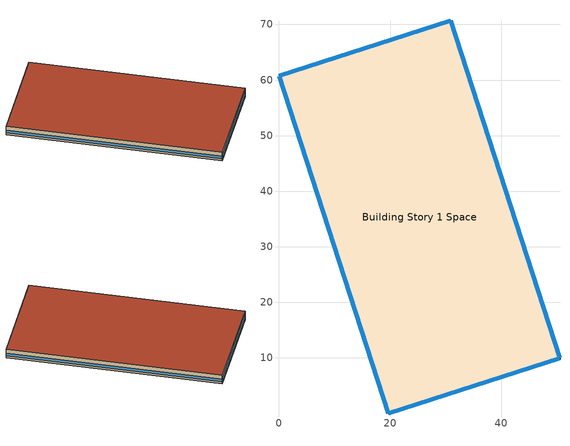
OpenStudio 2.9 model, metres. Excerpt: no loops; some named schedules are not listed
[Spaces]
Building Story 1 Space
 floor ground: 19.71,0 0,60.72 30.89,70.68 50.6,9.95 z0
 wall outside: 0,60.72 19.71,0 50.6,9.95 30.89,70.68 0,60.72 z0:3
 window: 0.01,60.7 19.7,0.02 / 30.87,70.67 0.02,60.73 / 50.59,9.98 30.9,70.65 / 19.73,0.01 50.57,9.94 z0.76:1.66
 roof outside: 50.6,9.95 30.89,70.68 0,60.72 19.71,0 z3
[Site]
Buffalo Niagara Intl Ap_NY_USA: Latitude {deg}=42.818; Longitude {deg}=-78.8506; Time Zone {hr}=-5; Elevation {m}=215; Terrain=City
[Site:WaterMainsTemperature]
Calculation Method=Correlation; Annual Average Outdoor Air Temperature {C}=8.96667; Maximum Difference In Monthly Average Outdoor Air Temperatures {deltaC}=26.2
[SizingPeriod:DesignDay] Barometric Pressure {Pa}=98769; Sky Clearness=0; Rain Indicator=0; Snow Indicator=0; Day of Month=21; Daylight Saving Time Indicator=0; Humidity Indicating Type=Wetbulb; Dry-Bulb Temperature Range Modifier Type=DefaultMultipliers
Name | Maximum Dry-Bulb Temperature {C} | Daily Dry-Bulb Temperature Range {deltaC} | Humidity Indicating Conditions at Maximum Dry-Bulb | Wind Speed {m/s} | Wind Direction {deg} | Month | Day Type | Solar Model Indicator | ASHRAE Taub | ASHRAE Taud
Buffalo Niagara Intl Ap Ann Clg .4% Condns DB=>MWB 1 | 30.3 | 9.3 | 21.8 | 5.7 | 240 | 7 | SummerDesignDay | ASHRAETau | 0.462 | 2.001
Buffalo Niagara Intl Ap Ann Clg .4% Condns WB=>MDB 1 | 27.8 | 9.3 | 23.8 | 5.7 | 240 | 7 | SummerDesignDay | ASHRAETau | 0.462 | 2.001
Buffalo Niagara Intl Ap Ann Htg 99.6% Condns DB 1 | -16.3 | 0 | -16.3 | 5.1 | 270 | 1 | WinterDesignDay | ASHRAEClearSky
[ClimateZones]
Climate Zone Institution Name 1=ASHRAE; Climate Zone Document Name 1=ANSI/ASHRAE Standard 169; Climate Zone Document Year 1=2006; Climate Zone Value 1=6A
[Site:GroundTemperature:BuildingSurface]
20.26, 20.16, 20.19, 20.28, 20.39, 22.7, 23.12, 23.23, 23.27, 20.97, 20.62, 20.41
[Building]
Restaurant 1: Nominal Floor to Floor Height {m}=3; Default Construction Set=Res 90.1-2013 - FullSrvRest - ASHRAE 169-2013-6A; Standards Number of Stories=1; Standards Number of Above Ground Stories=1; Standards Building Type=FullServiceRestaurant
[DefaultConstructionSet]
Res 90.1-2013 - FullSrvRest - ASHRAE 169-2013-6A: Default Exterior Surface Constructions=Default Surface Constructions 1; Default Interior Surface Constructions=Default Surface Constructions 2; Default Ground Contact Surface Constructions=Default Surface Constructions 3; Default Exterior SubSurface Constructions=Default Sub Surface Constructions 1; Default Interior SubSurface Constructions=Default Sub Surface Constructions 2; Interior Partition Construction=Typical Interior Partition
[DefaultSurfaceConstructions]
Name | Floor Construction | Wall Construction | Roof Ceiling Construction
Default Surface Constructions 1 | Typical Insulated Exterior Mass Floor R-19.61 | Typical Insulated Steel Framed Exterior Wall R-20.41 | Typical Wood Joist Attic Floor R-47.62
Default Surface Constructions 2 | Typical Interior Floor | Typical Interior Wall | Typical Interior Ceiling
Default Surface Constructions 3 | Typical Insulated Carpeted 8in Slab Floor | Typical Insulated Basement Mass Wall
[Construction]
Typical Insulated Exterior Mass Floor R-19.61: Typical Insulation R-17.04, 4 in. Normalweight Concrete Floor, Typical Carpet Pad
Typical Insulated Steel Framed Exterior Wall R-20.41: 25mm Stucco, 5/8 in. Gypsum Board, Typical Insulation R-18.23, 5/8 in. Gypsum Board
Typical Wood Joist Attic Floor R-47.62: 5/8 in. Gypsum Board, Typical Insulation R-45.98
Typical Interior Floor: 100mm Normalweight concrete floor, CP02 CARPET PAD
Typical Interior Wall: G01 13mm gypsum board, G01 13mm gypsum board
Typical Interior Ceiling: CP02 CARPET PAD, 100mm Normalweight concrete floor
Typical Insulated Carpeted 8in Slab Floor: 8 in. Normalweight Concrete Floor, Typical Carpet Pad
Typical Insulated Basement Mass Wall: 8 in. Concrete Block Basement Wall
U 0.48 SHGC 0.40 Dbl Ref-D Clr 6mm/13mm: REF D CLEAR 6MM, AIR 13MM, CLEAR 6MM
Typical Insulated Metal Door R-2.0: F08 Metal surface, Typical Insulation R-1.15
U 0.44 SHGC 0.26 Dbl Ref-B-H Clr 6mm/13mm Air: REF B CLEAR HI 6MM, AIR 13MM, CLEAR 6MM
Typical Overhead Door R-2.0: Typical Insulation R-1.15 1
Window_U_0.50_SHGC_0.40_Skylight_Frame_Width_0.430_in: Glass_2052_LayerAvg, Gap_1_W_0_0038, Glass_2027F_LayerAvg
Typical Interior Window: Clear 3mm
Typical Interior Door; Typical Interior Partition: G05 25mm wood
InteriorFurnishings 1: Std Wood 6inch 1
InteriorFurnishings 2: Std Wood 6inch 2
[Material:NoMass] Roughness=Smooth; Thermal Absorptance=0.9; Solar Absorptance=0.7
Name | Thermal Resistance {m2-K/W} | Visible Absorptance
Typical Insulation R-17.04 | 3.00072 | 0.7
Typical Carpet Pad; CP02 CARPET PAD | 0.21648 | 0.8
Typical Insulation R-18.23 | 3.21036 | 0.7
Typical Insulation R-45.98 | 8.09839 | 0.7
Typical Insulation R-1.15 | 0.202509 | 0.7
Typical Insulation R-1.15 1 | 0.202527 | 0.7
[Material]
Name | Roughness | Thickness {m} | Conductivity {W/m-K} | Density {kg/m3} | Specific Heat {J/kg-K} | Thermal Absorptance | Solar Absorptance | Visible Absorptance
4 in. Normalweight Concrete Floor | MediumRough | 0.1016 | 2.31 | 2322 | 832 | 0.9 | 0.7 | 0.7
25mm Stucco | Smooth | 0.0254 | 0.72 | 1856 | 840 | 0.9 | 0.7 | 0.7
5/8 in. Gypsum Board | MediumSmooth | 0.0159 | 0.16 | 800 | 1090 | 0.9 | 0.7 | 0.7
100mm Normalweight concrete floor | MediumRough | 0.1016 | 2.31045 | 2322 | 832.557 |  | 0 | 0
G01 13mm gypsum board | Smooth | 0.0127 | 0.160031 | 800.001 | 1090.73 | 0.9 | 0.7 | 0.5
8 in. Normalweight Concrete Floor | MediumRough | 0.2032 | 2.31 | 2322 | 832 | 0.9 | 0.7 | 0.7
8 in. Concrete Block Basement Wall | MediumRough | 0.2032 | 1.326 | 1842 | 912 | 0.9 | 0.7 | 0.7
F08 Metal surface | Smooth | 0.0008 | 45.28 | 7824 | 500 | 0.9 | 0.7 | 0.7
G05 25mm wood | MediumSmooth | 0.0254 | 0.15 | 608 | 1630 | 0.9 | 0.5 | 0.5
Std Wood 6inch 1; Std Wood 6inch 2 | MediumSmooth | 0.15 | 0.12 | 540 | 1210 | 0.9 | 0.7 | 0.7
[DefaultSubSurfaceConstructions]
Name | Fixed Window Construction | Operable Window Construction | Door Construction | Glass Door Construction | Overhead Door Construction | Skylight Construction | Tubular Daylight Dome Construction | Tubular Daylight Diffuser Construction
Default Sub Surface Constructions 1 | U 0.48 SHGC 0.40 Dbl Ref-D Clr 6mm/13mm | U 0.48 SHGC 0.40 Dbl Ref-D Clr 6mm/13mm | Typical Insulated Metal Door R-2.0 | U 0.44 SHGC 0.26 Dbl Ref-B-H Clr 6mm/13mm Air | Typical Overhead Door R-2.0 | Window_U_0.50_SHGC_0.40_Skylight_Frame_Width_0.430_in | Typical Interior Window | Typical Interior Window
Default Sub Surface Constructions 2 | Typical Interior Window | Typical Interior Window | Typical Interior Door
[WindowMaterial:Glazing] Optical Data Type=SpectralAverage; Infrared Transmittance at Normal Incidence=0; Dirt Correction Factor for Solar and Visible Transmittance=1; Solar Diffusing=No
Name | Thickness {m} | Solar Transmittance at Normal Incidence | Front Side Solar Reflectance at Normal Incidence | Back Side Solar Reflectance at Normal Incidence | Visible Transmittance at Normal Incidence | Front Side Visible Reflectance at Normal Incidence | Back Side Visible Reflectance at Normal Incidence | Front Side Infrared Hemispherical Emissivity | Back Side Infrared Hemispherical Emissivity | Conductivity {W/m-K}
REF D CLEAR 6MM | 0.006 | 0.429 | 0.308 | 0.379 | 0.334 | 0.453 | 0.505 | 0.84 | 0.82 | 0.9
CLEAR 6MM | 0.006 | 0.775 | 0.071 | 0.071 | 0.881 | 0.08 | 0.08 | 0.84 | 0.84 | 0.9
REF B CLEAR HI 6MM | 0.006 | 0.24 | 0.16 | 0.32 | 0.3 | 0.16 | 0.29 | 0.84 | 0.6 | 0.9
Glass_2052_LayerAvg | 0.00837 | 0.507767 | 0.054228 | 0.0544931 | 0.586833 | 0.05805 | 0.058397 | 0.84 | 0.84 | 1
Glass_2027F_LayerAvg | 0.004 | 0.369744 | 0.470069 | 0.340935 | 0.765222 | 0.0546 | 0.073741 | 0.03675 | 0.84 | 1
Clear 3mm | 0.003 | 0.837 | 0.075 | 0.075 | 0.898 | 0.081 | 0.081 | 0.84 | 0.84 | 0.9
[WindowMaterial:Gas] Gas Type=Air
Name | Thickness {m}
AIR 13MM | 0.0127
Gap_1_W_0_0038 | 0.0038
[People:Definition] Number of People Calculation Method=People/Area; Fraction Radiant=0.3; Enable ASHRAE 55 Comfort Warnings=Yes; Mean Radiant Temperature Calculation Type=ZoneAveraged; Thermal Comfort Model Type 1=Fanger
Name | People per Space Floor Area {person/m2}
FullServiceRestaurant Dining People Definition | 0.753474
FullServiceRestaurant Kitchen People Definition | 0.0538196
[Lights:Definition] Design Level Calculation Method=Watts/Area; Fraction Radiant=0.7; Fraction Visible=0.2; Return Air Fraction=0
Name | Watts per Space Floor Area {W/m2}
FullServiceRestaurant Dining Lights Definition | 9.57988
FullServiceRestaurant Kitchen Lights Definition | 13.0243
[ElectricEquipment:Definition] Design Level Calculation Method=Watts/Area; Fraction Latent=0.25; Fraction Radiant=0.3
Name | Watts per Space Floor Area {W/m2} | Fraction Lost
FullServiceRestaurant Dining Elec Equip Definition | 64.9279 | 0
FullServiceRestaurant Kitchen Elec Equip Definition | 403.97 | 0.2
[DesignSpecification:OutdoorAir]
Blended OA: Outdoor Air Method=Sum; Outdoor Air Flow per Person {m3/s-person}=0; Outdoor Air Flow per Floor Area {m3/s-m2}=0.00290581; Outdoor Air Flow Rate {m3/s}=0; Outdoor Air Flow Air Changes per Hour {1/hr}=0
[DefaultScheduleSet]
Story Ground Blended Space Type Schedule Set
[GasEquipment:Definition]
FullServiceRestaurant Kitchen Gas Equip Definition: Design Level Calculation Method=Watts/Area; Watts per Space Floor Area {W/m2}=649.246; Fraction Latent=0.1; Fraction Radiant=0.2; Fraction Lost=0.7
[SpaceInfiltration:DesignFlowRate] Space or SpaceType=Story Ground Blended Space Type; Schedule=Always On Discrete; Design Flow Rate Calculation Method=Flow/ExteriorArea; Constant Term Coefficient=0; Temperature Term Coefficient=0; Velocity Term Coefficient=0.224; Velocity Squared Term Coefficient=0
Name | Flow per Exterior Surface Area {m3/s-m2}
FullServiceRestaurant Dining A  - Story Ground Infiltration; FullServiceRestaurant Dining C  - Story Ground Infiltration | 1.88514e-05
FullServiceRestaurant Dining A end_a - Story Ground Infiltration; FullServiceRestaurant Dining C end_a - Story Ground Infiltration; FullServiceRestaurant Kitchen A end_b - Story Ground Infiltration; FullServiceRestaurant Kitchen C end_b - Story Ground Infiltration | 6.04044e-06
FullServiceRestaurant Dining B end_a - Story Ground Infiltration; FullServiceRestaurant Kitchen B end_b - Story Ground Infiltration | 2.4036e-05
FullServiceRestaurant Kitchen A  - Story Ground Infiltration; FullServiceRestaurant Kitchen C  - Story Ground Infiltration | 5.18463e-06
[Exterior:Lights:Definition]
Name | Design Level {W}
Parking Areas and Drives Def (W/ft^2) | 0.1
Building Facades Def (W/ft^2) | 0.15
Main Entries Def (W/ft) | 30
Other Doors Def (W/ft) | 20
[Exterior:Lights] Control Option=AstronomicalClock
Name | Exterior Lights Definition | Schedule | Multiplier
Parking Areas and Drives | Parking Areas and Drives Def (W/ft^2) | Schedule Ruleset 2 | 90367.65
Building Facades | Building Facades Def (W/ft^2) | Schedule Ruleset 1 | 5975.01
Main Entries | Main Entries Def (W/ft) | Schedule Ruleset 2 | 17.8504
Other Doors | Other Doors Def (W/ft) | Schedule Ruleset 2 | 26.7756
[EnergyManagementSystem:Sensor] Output Variable or Output Meter Index Key=Environment
Name | Output Variable or Output Meter
Mains_Water_Temp_Sen | Site Mains Water Temperature
OAT | Site Outdoor Air Drybulb Temperature
[EnergyManagementSystem:Actuator] Actuated Component Control Type=Schedule Value
Name | Actuated Component | Actuated Component Type
Mains_Water_Temp_Act | Mains Water Temperature | Schedule:Constant
BuildingStory1ThermalZonePSZACHtgSch0 | RestaurantSitDown HTGSETP_SCH_NO_OPTIMUM | Schedule:Year
BuildingStory1ThermalZonePSZACClgSch0 | RestaurantSitDown CLGSETP_SCH_NO_OPTIMUM | Schedule:Year
[EnergyManagementSystem:Program]
Mains_Water_Prg: SET Mains_Water_Temp_Act = Mains_Water_Temp_Sen
BuildingStory1ThermalZonePSZACOptimumStartProg0: IF DaylightSavings==0 && DayOfWeek>1 && Hour==5 && OAT<23.9 && OAT>1.7; SET BuildingStory1ThermalZonePSZACClgSch0 = 29.4; SET BuildingStory1ThermalZonePSZACHtgSch0 = 15.6; ELSEIF DaylightSavings==0 && DayOfWeek==1 && Hour==7 && OAT<23.9 && OAT>1.7; SET BuildingStory1ThermalZonePSZACClgSch0 = 29.4; SET BuildingStory1ThermalZonePSZACHtgSch0 = 15.6; ELSEIF DaylightSavings==1 && DayOfWeek>1 && Hour==4 && OAT<23.9 && OAT>1.7; SET BuildingStory1ThermalZonePSZACClgSch0 = 29.4; SET BuildingStory1ThermalZonePSZACHtgSch0 = 15.6; ELSEIF DaylightSavings==1 && DayOfWeek==1 && Hour==6 && OAT<23.9 && OAT>1.7; SET BuildingStory1ThermalZonePSZACClgSch0 = 29.4; SET BuildingStory1ThermalZonePSZACHtgSch0 = 15.6; ELSE; SET BuildingStory1ThermalZonePSZACClgSch0 = NULL; SET BuildingStory1ThermalZonePSZACHtgSch0 = NULL; ENDIF
[EnergyManagementSystem:ProgramCallingManager]
Mains_Water_Prg_Mgr: BeginTimestepBeforePredictor; Mains_Water_Prg
BuildingStory1ThermalZonePSZACOptimumStartCallingManager0: BeginTimestepBeforePredictor; BuildingStory1ThermalZonePSZACOptimumStartProg0
[ThermostatSetpoint:DualSetpoint]
Story Ground Blended Space Type Thermostat: Heating Setpoint Temperature Schedule=RestaurantSitDown HTGSETP_SCH_NO_OPTIMUM; Cooling Setpoint Temperature Schedule=RestaurantSitDown CLGSETP_SCH_NO_OPTIMUM
[InternalMass:Definition] Design Level Calculation Method=SurfaceArea/Area; Surface Area per Space Floor Area=2
Name | Construction
Internal Mass Definition 2 | InteriorFurnishings 1
Internal Mass Definition 3 | InteriorFurnishings 2
[InternalMass]
Name | Internal Mass Definition | Space or SpaceType | Multiplier
FullServiceRestaurant Kitchen C end_b - Story Ground Mass; FullServiceRestaurant Dining A end_a - Story Ground Mass; FullServiceRestaurant Kitchen A end_b - Story Ground Mass; FullServiceRestaurant Dining C end_a - Story Ground Mass | Internal Mass Definition 2 | Story Ground Blended Space Type | 0.0100838
FullServiceRestaurant Kitchen B end_b - Story Ground Mass; FullServiceRestaurant Dining B end_a - Story Ground Mass | Internal Mass Definition 2 | Story Ground Blended Space Type | 0.0802505
FullServiceRestaurant Dining B  - Story Ground Mass | Internal Mass Definition 2 | Story Ground Blended Space Type | 0.500901
FullServiceRestaurant Kitchen B  - Story Ground Mass | Internal Mass Definition 2 | Story Ground Blended Space Type | 0.137761
FullServiceRestaurant Kitchen A  - Story Ground Mass; FullServiceRestaurant Kitchen C  - Story Ground Mass | Internal Mass Definition 2 | Story Ground Blended Space Type | 0.0173103
FullServiceRestaurant Dining A  - Story Ground Mass; FullServiceRestaurant Dining C  - Story Ground Mass | Internal Mass Definition 2 | Story Ground Blended Space Type | 0.0629403
Building Story 1 Space Mass | Internal Mass Definition 3 | Building Story 1 Space | 1
[People] Space or SpaceType=Story Ground Blended Space Type; Number of People Schedule=RestaurantSitDown BLDG_OCC_SCH; Activity Level Schedule=RestaurantSitDown ACTIVITY_SCH; Work Efficiency Schedule=Work Efficiency Schedule; Clothing Insulation Schedule=Clothing Schedule; Air Velocity Schedule=Air Velocity Schedule
Name | People Definition | Multiplier
FullServiceRestaurant Dining People 1 | FullServiceRestaurant Dining People Definition | 0.7272
FullServiceRestaurant Kitchen People 1 | FullServiceRestaurant Kitchen People Definition | 0.2728
[Lights] Space or SpaceType=Story Ground Blended Space Type; Fraction Replaceable=1
Name | Lights Definition | Schedule | Multiplier
FullServiceRestaurant Dining Lights 1 | FullServiceRestaurant Dining Lights Definition | RestaurantSitDown BLDG_LIGHT_DINING_SCH_2013 | 0.7272
FullServiceRestaurant Kitchen Lights 1 | FullServiceRestaurant Kitchen Lights Definition | RestaurantSitDown BLDG_LIGHT_KITCHEN_SCH_2010_2013 | 0.2728
[ElectricEquipment] Space or SpaceType=Story Ground Blended Space Type; Schedule=RestaurantSitDown BLDG_EQUIP_SCH
Name | Electric Equipment Definition | Multiplier
FullServiceRestaurant Dining Elec Equip 1 | FullServiceRestaurant Dining Elec Equip Definition | 0.7272
FullServiceRestaurant Kitchen Elec Equip 1 | FullServiceRestaurant Kitchen Elec Equip Definition | 0.2728
[GasEquipment]
FullServiceRestaurant Kitchen Gas Equip 1: Gas Equipment Definition=FullServiceRestaurant Kitchen Gas Equip Definition; Space or SpaceType=Story Ground Blended Space Type; Schedule=RestaurantSitDown Rest_GAS_EQUIP_SCH; Multiplier=0.2728
[SpaceType]
Story Ground Blended Space Type: Default Schedule Set=Story Ground Blended Space Type Schedule Set; Design Specification Outdoor Air Object=Blended OA; Standards Building Type=FullServiceRestaurant; Standards Space Type=Dining
[Space]
Building Story 1 Space: Space Type=Story Ground Blended Space Type; Building Story=Building Story 1; Thermal Zone=Building Story 1 ThermalZone
[BuildingStory]
Building Story 1
[ThermalZone]
Building Story 1 ThermalZone: Primary Daylighting Control=Building Story 1 Space Daylt Sensor 1; Fraction of Zone Controlled by Primary Daylighting Control=0.149; Secondary Daylighting Control=Building Story 1 Space Daylt Sensor 2; Fraction of Zone Controlled by Secondary Daylighting Control=0.333; Thermostat=Story Ground Blended Space Type Thermostat; Use Ideal Air Loads=No
[Daylighting:Control] Space=Building Story 1 Space; Position Z-Coordinate {m}=0.762; Illuminance Setpoint {lux}=300; Lighting Control Type=Stepped; Minimum Input Power Fraction for Continuous Dimming Control=0.3; Minimum Light Output Fraction for Continuous Dimming Control=0.2; Number of Stepped Control Steps=3; Probability Lighting will be Reset When Needed in Manual Stepped Control=1; Maximum Allowable Discomfort Glare Index=22
Name | Position X-Coordinate {m} | Position Y-Coordinate {m}
Building Story 1 Space Daylt Sensor 1 | 34.8155 | 6.02135
Building Story 1 Space Daylt Sensor 2 | 34.4737 | 7.08214
[AvailabilityManager:NightCycle]
Availability Manager Night Cycle 1: Applicability Schedule=Always On Discrete; Control Type=CycleOnAny; Thermostat Tolerance {deltaC}=1; Cycling Run Time {s}=1800
[Schedule:Ruleset]
Name | Default Day Schedule | Summer Design Day Schedule | Winter Design Day Schedule
Clothing Schedule | Clothing Schedule Default Winter Clothes
Air Velocity Schedule | Air Velocity Schedule Default
Work Efficiency Schedule | Work Efficiency Schedule Default
RestaurantSitDown BLDG_OCC_SCH | RestaurantSitDown BLDG_OCC_SCH Default | RestaurantSitDown BLDG_OCC_SCH Summer Design Day | RestaurantSitDown BLDG_OCC_SCH Winter Design Day
RestaurantSitDown ACTIVITY_SCH | RestaurantSitDown ACTIVITY_SCH Default | RestaurantSitDown ACTIVITY_SCH Summer Design Day | RestaurantSitDown ACTIVITY_SCH Winter Design Day
RestaurantSitDown BLDG_LIGHT_DINING_SCH_2013 | RestaurantSitDown BLDG_LIGHT_DINING_SCH_2013 Default | RestaurantSitDown BLDG_LIGHT_DINING_SCH_2013 Summer Design Day | RestaurantSitDown BLDG_LIGHT_DINING_SCH_2013 Winter Design Day
RestaurantSitDown BLDG_EQUIP_SCH | RestaurantSitDown BLDG_EQUIP_SCH Default | RestaurantSitDown BLDG_EQUIP_SCH Summer Design Day | RestaurantSitDown BLDG_EQUIP_SCH Winter Design Day
RestaurantSitDown BLDG_LIGHT_KITCHEN_SCH_2010_2013 | RestaurantSitDown BLDG_LIGHT_KITCHEN_SCH_2010_2013 Default | RestaurantSitDown BLDG_LIGHT_KITCHEN_SCH_2010_2013 Summer Design Day | RestaurantSitDown BLDG_LIGHT_KITCHEN_SCH_2010_2013 Winter Design Day
RestaurantSitDown Rest_GAS_EQUIP_SCH | RestaurantSitDown Rest_GAS_EQUIP_SCH Default | RestaurantSitDown Rest_GAS_EQUIP_SCH Summer Design Day | RestaurantSitDown Rest_GAS_EQUIP_SCH Winter Design Day
Schedule Ruleset 1 | Schedule Day 15
Schedule Ruleset 2 | Schedule Day 16
RestaurantSitDown HTGSETP_SCH_NO_OPTIMUM | RestaurantSitDown HTGSETP_SCH_NO_OPTIMUM Default | RestaurantSitDown HTGSETP_SCH_NO_OPTIMUM Summer Design Day | RestaurantSitDown HTGSETP_SCH_NO_OPTIMUM Winter Design Day
RestaurantSitDown CLGSETP_SCH_NO_OPTIMUM | RestaurantSitDown CLGSETP_SCH_NO_OPTIMUM Default | RestaurantSitDown CLGSETP_SCH_NO_OPTIMUM Summer Design Day | RestaurantSitDown CLGSETP_SCH_NO_OPTIMUM Winter Design Day
[Schedule:Day]
Clothing Schedule Default Winter Clothes; RestaurantSitDown BLDG_OCC_SCH Summer Design Day; RestaurantSitDown BLDG_LIGHT_DINING_SCH_2013 Summer Design Day; RestaurantSitDown BLDG_LIGHT_KITCHEN_SCH_2010_2013 Summer Design Day: 24, 0, 1
Air Velocity Schedule Default: 24, 0, 0.2
Work Efficiency Schedule Default; RestaurantSitDown BLDG_OCC_SCH Winter Design Day; RestaurantSitDown BLDG_LIGHT_DINING_SCH_2013 Winter Design Day; RestaurantSitDown BLDG_EQUIP_SCH Winter Design Day; RestaurantSitDown BLDG_LIGHT_KITCHEN_SCH_2010_2013 Winter Design Day; RestaurantSitDown Rest_GAS_EQUIP_SCH Winter Design Day: 24, 0, 0
RestaurantSitDown BLDG_OCC_SCH Default: 1, 0, 0.05, 6, 0, 0, 7, 0, 0.05, 9, 0, 0.5, 11, 0, 0.2, 12, 0, 0.3, 14, 0, 0.5, 15, 0, 0.3, 16, 0, 0.2, 17, 0, 0.25, 18, 0, 0.35, 19, 0, 0.55, 20, 0, 0.65, 21, 0, 0.7, 22, 0, 0.35, 24, 0, 0.2
RestaurantSitDown ACTIVITY_SCH Default; RestaurantSitDown ACTIVITY_SCH Winter Design Day; RestaurantSitDown ACTIVITY_SCH Summer Design Day: 24, 0, 120
RestaurantSitDown BLDG_LIGHT_DINING_SCH_2013 Default: 1, 0, 0.1877, 6, 0, 0.15, 8, 0, 0.2816, 10, 0, 0.4693, 16, 0, 0.657, 22, 0, 0.5631, 23, 0, 0.4693, 24, 0, 0.2816
RestaurantSitDown BLDG_EQUIP_SCH Default; RestaurantSitDown Rest_GAS_EQUIP_SCH Default: 1, 0, 0.03, 2, 0, 0.02, 3, 0, 0.03, 4, 0, 0.02, 5, 0, 0.05, 6, 0, 0.12, 7, 0, 0.13, 8, 0, 0.15, 9, 0, 0.18, 10, 0, 0.21, 11, 0, 0.26, 12, 0, 0.29, 13, 0, 0.27, 14, 0, 0.25, 16, 0, 0.23, 18, 0, 0.26, 19, 0, 0.24, 20, 0, 0.22, 21, 0, 0.2, 22, 0, 0.18, 23, 0, 0.09, 24, 0, 0.03
RestaurantSitDown BLDG_EQUIP_SCH Summer Design Day; RestaurantSitDown Rest_GAS_EQUIP_SCH Summer Design Day: 24, 0, 0.29
RestaurantSitDown BLDG_LIGHT_KITCHEN_SCH_2010_2013 Default: 1, 0, 0.16446, 6, 0, 0.15, 8, 0, 0.24669, 10, 0, 0.41115, 16, 0, 0.57561, 22, 0, 0.49338, 23, 0, 0.41115, 24, 0, 0.24669
Schedule Day 15: 6, 0, 0, 24, 0, 1
Schedule Day 16: 6, 0, 0.7, 24, 0, 1
RestaurantSitDown HTGSETP_SCH_NO_OPTIMUM Default: 4, 0, 15.6, 24, 0, 21
RestaurantSitDown HTGSETP_SCH_NO_OPTIMUM Summer Design Day: 24, 0, 15.6
RestaurantSitDown HTGSETP_SCH_NO_OPTIMUM Winter Design Day: 24, 0, 21
RestaurantSitDown CLGSETP_SCH_NO_OPTIMUM Default: 4, 0, 30, 24, 0, 24
RestaurantSitDown CLGSETP_SCH_NO_OPTIMUM Summer Design Day: 5, 0, 30, 6, 0, 26, 24, 0, 24
RestaurantSitDown CLGSETP_SCH_NO_OPTIMUM Winter Design Day: 24, 0, 30
[Schedule:Rule] Date Specification Type=DateRange; Start Day=1
Name | Schedule Ruleset | Rule Order | Day Schedule | Start Month | End Month | End Day | Apply Saturday | Apply Monday | Apply Tuesday | Apply Wednesday | Apply Thursday | Apply Friday
Schedule Rule 1 | Clothing Schedule | 0 | Clothing Schedule Summer Clothes | 5 | 9 | 30
Schedule Rule 2 | RestaurantSitDown BLDG_OCC_SCH | 1 | RestaurantSitDown BLDG_OCC_SCH Sat Day | 1 | 12 | 31 | Yes
Schedule Rule 3 | RestaurantSitDown BLDG_OCC_SCH | 0 | RestaurantSitDown BLDG_OCC_SCH Wkdy Day | 1 | 12 | 31 |  | Yes | Yes | Yes | Yes | Yes
Schedule Rule 4 | RestaurantSitDown BLDG_LIGHT_DINING_SCH_2013 | 1 | RestaurantSitDown BLDG_LIGHT_DINING_SCH_2013 Sat Day | 1 | 12 | 31 | Yes
Schedule Rule 5 | RestaurantSitDown BLDG_LIGHT_DINING_SCH_2013 | 0 | RestaurantSitDown BLDG_LIGHT_DINING_SCH_2013 Wkdy Day | 1 | 12 | 31 |  | Yes | Yes | Yes | Yes | Yes
Schedule Rule 6 | RestaurantSitDown BLDG_EQUIP_SCH | 0 | RestaurantSitDown BLDG_EQUIP_SCH Default|Sat|Wkdy Day | 1 | 12 | 31 | Yes | Yes | Yes | Yes | Yes | Yes
Schedule Rule 8 | RestaurantSitDown BLDG_LIGHT_KITCHEN_SCH_2010_2013 | 1 | RestaurantSitDown BLDG_LIGHT_KITCHEN_SCH_2010_2013 Sat Day | 1 | 12 | 31 | Yes
Schedule Rule 9 | RestaurantSitDown BLDG_LIGHT_KITCHEN_SCH_2010_2013 | 0 | RestaurantSitDown BLDG_LIGHT_KITCHEN_SCH_2010_2013 Wkdy Day | 1 | 12 | 31 |  | Yes | Yes | Yes | Yes | Yes
Schedule Rule 10 | RestaurantSitDown Rest_GAS_EQUIP_SCH | 0 | RestaurantSitDown Rest_GAS_EQUIP_SCH Default|Sat|Wkdy Day | 1 | 12 | 31 | Yes | Yes | Yes | Yes | Yes | Yes
Schedule Rule 15 | RestaurantSitDown HTGSETP_SCH_NO_OPTIMUM | 0 | RestaurantSitDown HTGSETP_SCH_NO_OPTIMUM Default|Sat|Wkdy Day | 1 | 12 | 31 | Yes | Yes | Yes | Yes | Yes | Yes
Schedule Rule 16 | RestaurantSitDown CLGSETP_SCH_NO_OPTIMUM | 0 | RestaurantSitDown CLGSETP_SCH_NO_OPTIMUM Default|Sat|Wkdy Day | 1 | 12 | 31 | Yes | Yes | Yes | Yes | Yes | Yes
[Schedule:Constant]
Name | Value
Always On Discrete | 1
Mains Water Temperature | 10
